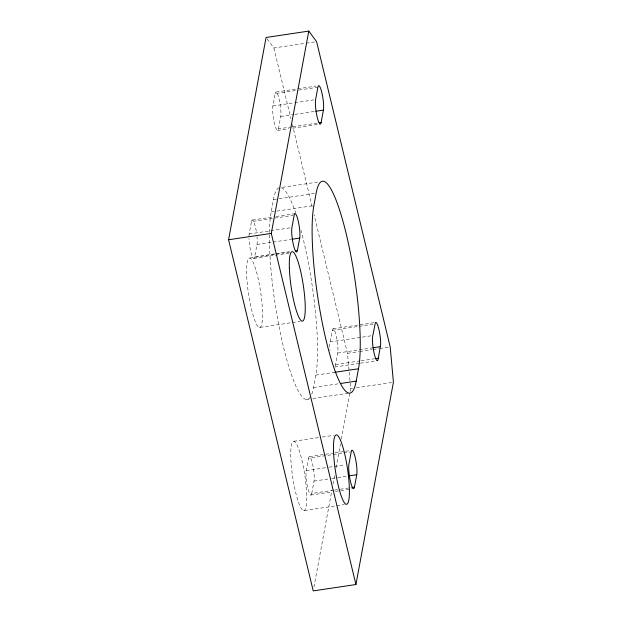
<?xml version="1.0" encoding="UTF-8"?>
<svg xmlns="http://www.w3.org/2000/svg" width="622" height="622" viewBox="0 0 622 622"><rect width="100%" height="100%" fill="white"/><g stroke="black" fill="none" stroke-linecap="round" stroke-linejoin="round"><path stroke-width="0.47" stroke-dasharray="3.11 2.33" d="M335.297 366.202A13.155 2.301 81.5 0 0 335.592 364.578L337.94 351.057A13.054 2.278 81.5 0 0 336.144 335.538A13.054 2.278 81.5 0 0 332.653 329.116L330.111 341.921A13.155 2.301 81.5 0 0 329.948 350.388M248.979 235.956A13.155 2.301 81.5 0 1 249.181 233.965L251.475 221.58L293.234 215.344M291.71 126.896L278.423 128.878A13.155 2.301 81.5 0 1 274.512 123.622A13.155 2.301 81.5 0 1 272.902 105.981L275.196 93.595L297.977 90.198M274.629 253.885L254.701 256.863L256.995 244.477A13.155 2.301 81.5 0 0 257.003 236.741M278.423 128.878L280.716 116.493A13.155 2.301 81.5 0 0 279.107 98.851A13.155 2.301 81.5 0 0 275.196 93.595M310.487 396.82A100.873 17.618 81.5 0 1 280.841 335.351A100.873 17.618 81.5 0 1 271.161 211.954L273.455 199.569A100.873 17.618 81.5 0 1 279.916 187.564M311.731 394.185A100.873 17.618 81.5 0 0 313.488 387.522L315.782 375.136A100.873 17.618 81.5 0 0 300.962 230.218M333.579 490.237L311.746 493.495A13.155 2.301 81.5 0 1 307.836 488.239A13.155 2.301 81.5 0 1 306.226 470.597L308.52 458.212L342.691 453.111M311.746 493.495L314.04 481.109A13.155 2.301 81.5 0 0 312.431 463.468A13.155 2.301 81.5 0 0 308.52 458.212M313.931 587.082L331.969 489.755M333.034 484.025L334.62 475.441M336.035 467.806L340.459 443.952M341.346 439.179L350.007 392.42M350.186 391.471L350.715 388.602L347.488 353.319L314.094 214.792M267.18 38.976L273.882 47.987L305.2 43.315M306.156 43.175L314.693 41.899M276.137 92.033L315.999 86.085M298.925 90.05L317.904 87.22M272.902 105.981L293.778 102.863M294.727 102.723L313.713 99.893M280.716 116.493L294.004 114.51M294.952 114.37L314.88 111.392M292.659 126.756L319.234 122.791M277.474 130.441L288.865 128.746M292.659 128.179L320.19 124.066M317.71 182.067L280.693 187.587A100.873 17.618 81.5 0 1 295.652 212.732M273.455 199.569L278.205 198.861M279.154 198.721L316.163 193.193M271.161 211.954L275.904 211.247M276.852 211.107L313.869 205.579M252.415 220.017L275.196 216.612M276.145 216.472L295.131 213.641M249.181 233.965L291.889 227.59M256.995 244.477L291.166 239.377M275.577 253.745L289.821 251.622M249.71 258.068L289.572 252.12M253.76 258.425L288.872 253.185M259.397 327.467A35.089 6.127 81.5 0 0 257.617 276.254A35.089 6.127 81.5 0 0 246.646 274.582A35.089 6.127 81.5 0 0 259.397 327.467L300.208 321.38M333.198 328.766L375.913 322.398M332.265 330.321L374.973 323.945M330.111 341.921L371.878 335.686M337.738 353.032L371.909 347.939M347.488 353.319L358.878 351.624M359.827 351.477L372.166 349.642M373.114 349.494L378.814 348.647M379.762 348.507L388.299 347.231M335.592 364.578L360.27 360.892M361.219 360.752L374.506 358.77M334.823 367.003L359.5 363.326M360.449 363.178L377.538 360.636M315.782 375.136L334.76 372.306M313.488 387.522L339.114 383.696M350.715 388.602L352.612 388.322M356.414 387.755L391.526 382.514M306.249 399.495L309.095 399.075M312.897 398.508L348.958 393.127M293.879 441.27L318.55 437.585M322.351 437.025L333.734 435.322M309.468 456.649L334.138 452.964M335.095 452.824L344.58 451.409M345.529 451.269L352.176 450.274M343.639 452.971L350.279 451.976M306.226 470.597L328.058 467.34M329.007 467.192L345.14 464.789M314.04 481.109L331.129 478.559M332.078 478.419L336.821 477.712M337.769 477.572L347.263 476.149M334.527 490.097L339.27 489.39M340.218 489.242L352.557 487.407M310.806 495.058L331.682 491.94M335.483 491.372L353.514 488.682M303.567 510.67A35.089 6.127 81.5 0 0 301.779 459.456A35.089 6.127 81.5 0 0 290.816 457.784A35.089 6.127 81.5 0 0 303.567 510.67L335.833 505.857M336.782 505.709L344.378 504.582M273.882 47.987L290.925 118.67M292.286 124.322L312.508 208.191M251.475 221.58A13.155 2.301 81.5 0 1 256.606 233.39M254.701 256.863A13.155 2.301 81.5 0 1 251.545 254.359A13.155 2.301 81.5 0 1 248.979 238.591"/><path stroke-width="0.93" d="M378.308 358.202L380.648 344.681A13.054 2.278 81.5 0 0 378.852 329.162A13.054 2.278 81.5 0 0 375.361 322.74L372.827 335.546A13.155 2.301 81.5 0 0 374.281 353.926A13.155 2.301 81.5 0 0 378.308 358.202L375.455 358.63M228.577 239.765L266.068 37.476L308.776 31.1L316.59 41.612L390.204 346.944L393.423 382.235L355.932 584.524L313.224 590.9L228.577 239.765L271.285 233.398L308.776 31.1M297.409 250.487L299.703 238.102A13.155 2.301 81.5 0 0 298.093 220.46A13.155 2.301 81.5 0 0 294.183 215.204L291.889 227.59A13.155 2.301 81.5 0 0 293.498 245.231A13.155 2.301 81.5 0 0 297.409 250.487L295.512 250.775M321.131 122.503L323.424 110.117A13.155 2.301 81.5 0 0 321.815 92.476A13.155 2.301 81.5 0 0 317.904 87.22L315.611 99.606A13.155 2.301 81.5 0 0 317.22 117.247A13.155 2.301 81.5 0 0 321.131 122.503L319.234 122.791M356.196 381.146L358.49 368.76A100.873 17.618 81.5 0 0 346.127 233.499A100.873 17.618 81.5 0 0 316.163 193.193L313.869 205.579A100.873 17.618 81.5 0 0 326.231 340.84A100.873 17.618 81.5 0 0 356.196 381.146L341.012 383.416M354.454 487.119L356.748 474.734A13.155 2.301 81.5 0 0 355.139 457.092A13.155 2.301 81.5 0 0 351.228 451.836L348.934 464.222A13.155 2.301 81.5 0 0 350.551 481.863A13.155 2.301 81.5 0 0 354.454 487.119L352.557 487.407M315.836 111.252L323.424 110.117M292.115 239.237L299.703 238.102M372.858 347.791L380.446 346.664M334.76 372.306L358.49 368.76M349.16 475.869L356.748 474.734M271.285 233.398L355.932 584.524M289.362 268.214A35.089 6.127 81.5 0 0 302.105 321.1A35.089 6.127 81.5 0 0 300.325 269.886A35.089 6.127 81.5 0 0 289.362 268.214M333.524 451.409A35.089 6.127 81.5 0 0 346.275 504.294A35.089 6.127 81.5 0 0 344.487 453.08A35.089 6.127 81.5 0 0 333.524 451.409"/></g></svg>
